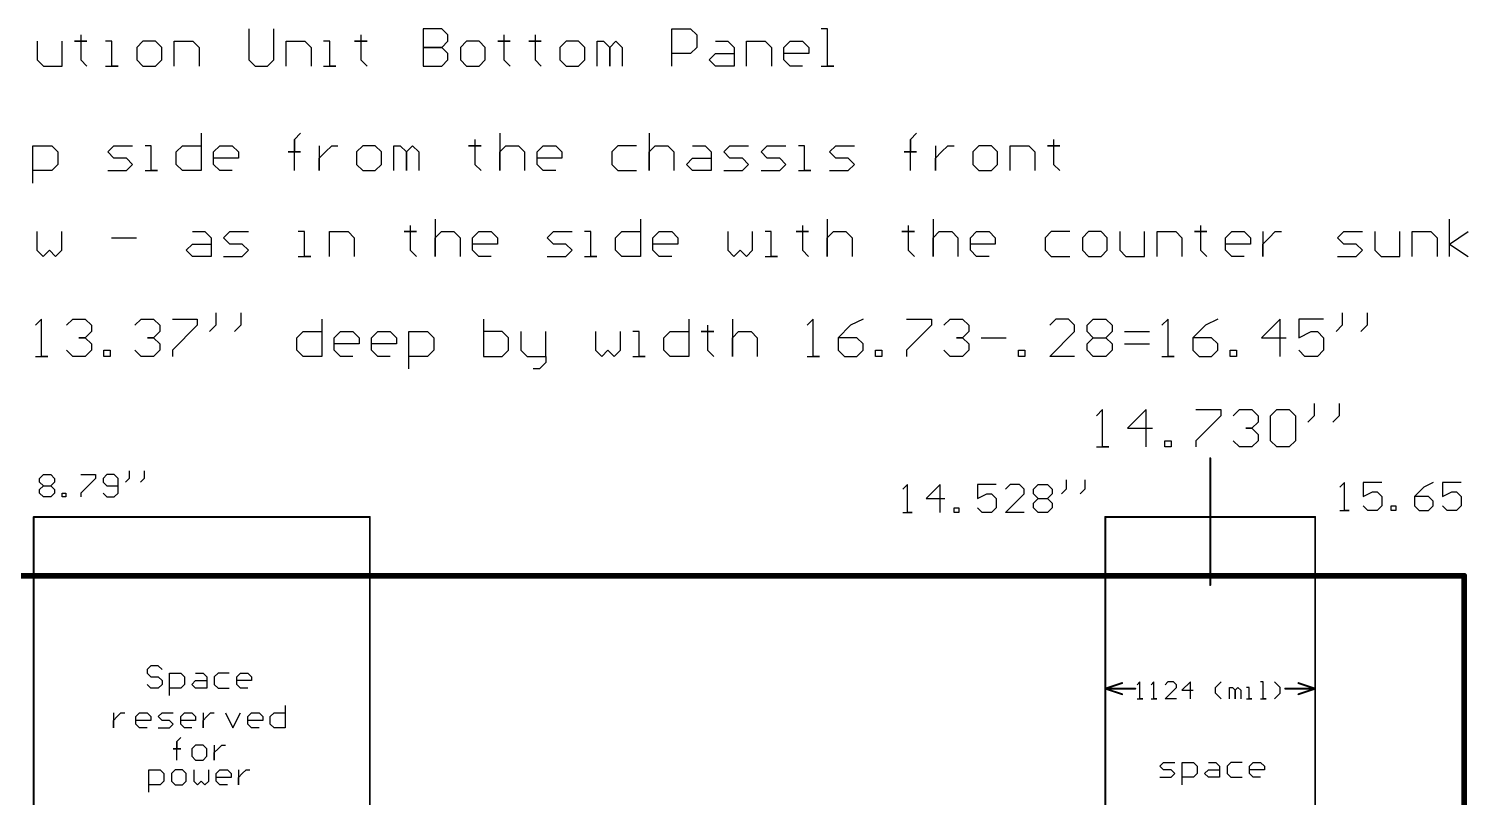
# Model space of a CAD drawing. Extents: x 0.1 to 22.4, y 0.2 to 24.3.
# Drawn here: x 10.76 to 18.47, y 20.18 to 24.3 of the extents above; entities that cross this region are included whole.
import ezdxf

# ---------------------------------------------------------------- set-up
doc = ezdxf.new("R2010")
doc.units = 0
doc.header["$MEASUREMENT"] = 0
doc.layers.add('MECHANICAL1', color=6, linetype='CONTINUOUS')
doc.layers.add('TOPOVERLAY', color=2, linetype='CONTINUOUS')

msp = doc.modelspace()

# ---------------------------------------------------------------- linework, layer by layer
at = {"layer": 'MECHANICAL1'}
for p, q in [((11.9415, 24.2999), (11.9415, 24.1333)), ((12.0748, 24.1333), (12.0748, 24.2999)), ((12.8745, 24.2999), (12.8745, 24.1)), ((12.9745, 24.2999), (12.8745, 24.2999)), ((13.0078, 24.2666), (12.9745, 24.2999)), ((14.2074, 24.1), (14.2074, 24.2999)), ((14.2074, 24.2999), (14.3074, 24.2999)), ((14.3074, 24.2999), (14.3407, 24.2666)), ((15.0405, 24.2999), (15.0072, 24.2999)), ((15.0405, 24.1), (15.0405, 24.2999)), ((10.8085, 24.2333), (10.8085, 24.1333)), ((10.9418, 24.1), (10.9418, 24.2333)), ((11.0418, 24.2333), (11.0085, 24.2333)), ((11.0085, 24.2333), (11.0751, 24.2333)), ((11.0418, 24.2666), (11.0418, 24.2333)), ((11.0751, 24.2333), (11.0418, 24.2333)), ((11.0418, 24.2333), (11.0418, 24.1333)), ((11.2084, 24.2333), (11.1751, 24.2333)), ((11.2084, 24.1), (11.2084, 24.2333)), ((11.375, 24.2333), (11.3417, 24.2)), ((11.4417, 24.2333), (11.375, 24.2333)), ((11.475, 24.2), (11.4417, 24.2333)), ((11.5416, 24.1), (11.5416, 24.2333)), ((11.5416, 24.2333), (11.6416, 24.2333)), ((11.6416, 24.2333), (11.6749, 24.2)), ((12.1414, 24.1), (12.1414, 24.2333)), ((12.1414, 24.2333), (12.2414, 24.2333)), ((12.2414, 24.2333), (12.2747, 24.2)), ((12.3747, 24.2333), (12.3414, 24.2333)), ((12.3747, 24.1), (12.3747, 24.2333)), ((12.5413, 24.2333), (12.508, 24.2333)), ((12.508, 24.2333), (12.5746, 24.2333)), ((12.5413, 24.2666), (12.5413, 24.2333)), ((12.5746, 24.2333), (12.5413, 24.2333)), ((12.5413, 24.2333), (12.5413, 24.1333)), ((12.9745, 24.2), (13.0078, 24.2333)), ((13.0078, 24.2333), (13.0078, 24.2666)), ((13.1078, 24.2333), (13.0745, 24.2)), ((13.1744, 24.2333), (13.1078, 24.2333)), ((13.2078, 24.2), (13.1744, 24.2333)), ((13.3077, 24.2333), (13.2744, 24.2333)), ((13.2744, 24.2333), (13.3411, 24.2333)), ((13.3077, 24.2666), (13.3077, 24.2333)), ((13.3411, 24.2333), (13.3077, 24.2333)), ((13.3077, 24.2333), (13.3077, 24.1333)), ((13.4744, 24.2333), (13.441, 24.2333)), ((13.441, 24.2333), (13.5077, 24.2333)), ((13.4744, 24.2666), (13.4744, 24.2333)), ((13.5077, 24.2333), (13.4744, 24.2333)), ((13.4744, 24.2333), (13.4744, 24.1333)), ((13.641, 24.2333), (13.6076, 24.2)), ((13.7076, 24.2333), (13.641, 24.2333)), ((13.7409, 24.2), (13.7076, 24.2333)), ((13.8076, 24.1), (13.8076, 24.2333)), ((13.8076, 24.2333), (13.8409, 24.2333)), ((13.8409, 24.2333), (13.8742, 24.2)), ((13.8742, 24.2), (13.9075, 24.2333)), ((13.9075, 24.2333), (13.9409, 24.2)), ((14.3407, 24.2666), (14.3407, 24.2)), ((14.4407, 24.2333), (14.5074, 24.2333)), ((14.5074, 24.2333), (14.5407, 24.2)), ((14.6073, 24.1), (14.6073, 24.2333)), ((14.6073, 24.2333), (14.7073, 24.2333)), ((14.7073, 24.2333), (14.7406, 24.2)), ((14.8073, 24.2), (14.8406, 24.2333)), ((14.8406, 24.2333), (14.9072, 24.2333)), ((14.9072, 24.2333), (14.9405, 24.2)), ((10.8085, 24.1333), (10.8419, 24.1)), ((11.0418, 24.1333), (11.0751, 24.1)), ((11.3417, 24.2), (11.3417, 24.1333)), ((11.3417, 24.1333), (11.375, 24.1)), ((11.4417, 24.1), (11.475, 24.1333)), ((11.475, 24.1333), (11.475, 24.2)), ((11.6749, 24.2), (11.6749, 24.1)), ((11.9415, 24.1333), (11.9748, 24.1)), ((12.0415, 24.1), (12.0748, 24.1333)), ((12.2747, 24.2), (12.2747, 24.1)), ((12.5413, 24.1333), (12.5746, 24.1)), ((12.9745, 24.2), (12.8745, 24.2)), ((12.8745, 24.2), (12.9745, 24.2)), ((13.0078, 24.1666), (12.9745, 24.2)), ((12.9745, 24.1), (13.0078, 24.1333)), ((13.0078, 24.1333), (13.0078, 24.1666)), ((13.0745, 24.2), (13.0745, 24.1333)), ((13.0745, 24.1333), (13.1078, 24.1)), ((13.1744, 24.1), (13.2078, 24.1333)), ((13.2078, 24.1333), (13.2078, 24.2)), ((13.3077, 24.1333), (13.3411, 24.1)), ((13.4744, 24.1333), (13.5077, 24.1)), ((13.6076, 24.2), (13.6076, 24.1333)), ((13.6076, 24.1333), (13.641, 24.1)), ((13.7076, 24.1), (13.7409, 24.1333)), ((13.7409, 24.1333), (13.7409, 24.2)), ((13.8742, 24.2), (13.8742, 24.1)), ((13.8742, 24.1), (13.8742, 24.2)), ((13.9409, 24.2), (13.9409, 24.1)), ((14.3074, 24.1666), (14.2074, 24.1666)), ((14.3407, 24.2), (14.3074, 24.1666)), ((14.4074, 24.1333), (14.4407, 24.1666)), ((14.4407, 24.1), (14.4074, 24.1333)), ((14.4407, 24.1666), (14.5407, 24.1666)), ((14.5407, 24.2), (14.5407, 24.1)), ((14.7406, 24.2), (14.7406, 24.1)), ((14.8073, 24.1333), (14.8073, 24.2)), ((14.9405, 24.1666), (14.8073, 24.1666)), ((14.8406, 24.1), (14.8073, 24.1333)), ((14.9405, 24.2), (14.9405, 24.1666)), ((10.8419, 24.1), (10.9418, 24.1)), ((11.1751, 24.1), (11.2417, 24.1)), ((11.2417, 24.1), (11.2084, 24.1)), ((11.375, 24.1), (11.4417, 24.1)), ((11.9748, 24.1), (12.0415, 24.1)), ((12.3414, 24.1), (12.408, 24.1)), ((12.408, 24.1), (12.3747, 24.1)), ((12.8745, 24.1), (12.9745, 24.1)), ((13.1078, 24.1), (13.1744, 24.1)), ((13.641, 24.1), (13.7076, 24.1)), ((14.5407, 24.1), (14.4407, 24.1)), ((14.9072, 24.1), (14.8406, 24.1)), ((15.0072, 24.1), (15.0738, 24.1)), ((15.0738, 24.1), (15.0405, 24.1)), ((11.6857, 23.7399), (11.6857, 23.54)), ((12.1856, 23.7066), (12.2189, 23.7399)), ((13.2852, 23.7399), (13.2852, 23.54)), ((14.085, 23.7399), (14.085, 23.54)), ((15.4845, 23.7066), (15.5178, 23.7399)), ((10.786, 23.4734), (10.786, 23.6733)), ((10.786, 23.6733), (10.886, 23.6733)), ((10.886, 23.6733), (10.9193, 23.64)), ((11.1859, 23.64), (11.2192, 23.6733)), ((11.2192, 23.6733), (11.3192, 23.6733)), ((11.4192, 23.6733), (11.3858, 23.6733)), ((11.4192, 23.54), (11.4192, 23.6733)), ((11.5524, 23.64), (11.5858, 23.6733)), ((11.5858, 23.6733), (11.6857, 23.6733)), ((11.7524, 23.64), (11.7857, 23.6733)), ((11.7857, 23.6733), (11.8524, 23.6733)), ((11.8524, 23.6733), (11.8857, 23.64)), ((12.1856, 23.54), (12.1856, 23.7066)), ((12.1856, 23.7066), (12.1856, 23.64)), ((12.1856, 23.64), (12.1856, 23.7066)), ((12.3189, 23.6733), (12.3189, 23.54)), ((12.3522, 23.64), (12.3855, 23.6733)), ((12.3855, 23.6733), (12.4188, 23.6733)), ((12.5521, 23.6733), (12.5188, 23.64)), ((12.6188, 23.6733), (12.5521, 23.6733)), ((12.6521, 23.64), (12.6188, 23.6733)), ((12.7187, 23.54), (12.7187, 23.6733)), ((12.7187, 23.6733), (12.7521, 23.6733)), ((12.7521, 23.6733), (12.7854, 23.64)), ((12.7854, 23.64), (12.8187, 23.6733)), ((12.8187, 23.6733), (12.852, 23.64)), ((13.1519, 23.6733), (13.1186, 23.6733)), ((13.1186, 23.6733), (13.1853, 23.6733)), ((13.1519, 23.7066), (13.1519, 23.6733)), ((13.1853, 23.6733), (13.1519, 23.6733)), ((13.1519, 23.6733), (13.1519, 23.5733)), ((13.2852, 23.64), (13.3185, 23.6733)), ((13.3185, 23.6733), (13.3852, 23.6733)), ((13.3852, 23.6733), (13.4185, 23.64)), ((13.4852, 23.64), (13.5185, 23.6733)), ((13.5185, 23.6733), (13.5851, 23.6733)), ((13.5851, 23.6733), (13.6184, 23.64)), ((13.9184, 23.6733), (13.885, 23.64)), ((14.0183, 23.6733), (13.9184, 23.6733)), ((14.085, 23.64), (14.1183, 23.6733)), ((14.1183, 23.6733), (14.1849, 23.6733)), ((14.1849, 23.6733), (14.2183, 23.64)), ((14.3182, 23.6733), (14.3849, 23.6733)), ((14.3849, 23.6733), (14.4182, 23.64)), ((14.4848, 23.64), (14.5182, 23.6733)), ((14.5182, 23.6733), (14.6181, 23.6733)), ((14.6848, 23.64), (14.7181, 23.6733)), ((14.7181, 23.6733), (14.8181, 23.6733)), ((14.918, 23.6733), (14.8847, 23.6733)), ((14.918, 23.54), (14.918, 23.6733)), ((15.0513, 23.64), (15.0846, 23.6733)), ((15.0846, 23.6733), (15.1846, 23.6733)), ((15.4845, 23.54), (15.4845, 23.7066)), ((15.4845, 23.7066), (15.4845, 23.64)), ((15.4845, 23.64), (15.4845, 23.7066)), ((15.6178, 23.6733), (15.6178, 23.54)), ((15.6511, 23.64), (15.6844, 23.6733)), ((15.6844, 23.6733), (15.7178, 23.6733)), ((15.8511, 23.6733), (15.8177, 23.64)), ((15.9177, 23.6733), (15.8511, 23.6733)), ((15.951, 23.64), (15.9177, 23.6733)), ((16.0177, 23.54), (16.0177, 23.6733)), ((16.0177, 23.6733), (16.1176, 23.6733)), ((16.1176, 23.6733), (16.151, 23.64)), ((16.2509, 23.6733), (16.2176, 23.6733)), ((16.2176, 23.6733), (16.2843, 23.6733)), ((16.2509, 23.7066), (16.2509, 23.6733)), ((16.2843, 23.6733), (16.2509, 23.6733)), ((16.2509, 23.6733), (16.2509, 23.5733)), ((10.9193, 23.64), (10.9193, 23.5733)), ((11.2192, 23.6066), (11.1859, 23.64)), ((11.2859, 23.6066), (11.2192, 23.6066)), ((11.3192, 23.5733), (11.2859, 23.6066)), ((11.5524, 23.5733), (11.5524, 23.64)), ((11.7524, 23.5733), (11.7524, 23.64)), ((11.8857, 23.6066), (11.7524, 23.6066)), ((11.8857, 23.64), (11.8857, 23.6066)), ((12.1856, 23.64), (12.1523, 23.64)), ((12.1523, 23.64), (12.2189, 23.64)), ((12.2189, 23.64), (12.1856, 23.64)), ((12.3189, 23.6066), (12.3522, 23.64)), ((12.3189, 23.54), (12.3189, 23.6066)), ((12.5188, 23.64), (12.5188, 23.5733)), ((12.6521, 23.5733), (12.6521, 23.64)), ((12.7854, 23.64), (12.7854, 23.54)), ((12.7854, 23.54), (12.7854, 23.64)), ((12.852, 23.64), (12.852, 23.54)), ((13.2852, 23.54), (13.2852, 23.64)), ((13.4185, 23.64), (13.4185, 23.54)), ((13.4852, 23.5733), (13.4852, 23.64)), ((13.6184, 23.6066), (13.4852, 23.6066)), ((13.6184, 23.64), (13.6184, 23.6066)), ((13.885, 23.64), (13.885, 23.5733)), ((14.085, 23.54), (14.085, 23.64)), ((14.2183, 23.64), (14.2183, 23.54)), ((14.2849, 23.5733), (14.3182, 23.6066)), ((14.3182, 23.6066), (14.4182, 23.6066)), ((14.4182, 23.64), (14.4182, 23.54)), ((14.5182, 23.6066), (14.4848, 23.64)), ((14.5848, 23.6066), (14.5182, 23.6066)), ((14.6181, 23.5733), (14.5848, 23.6066)), ((14.7181, 23.6066), (14.6848, 23.64)), ((14.7847, 23.6066), (14.7181, 23.6066)), ((14.8181, 23.5733), (14.7847, 23.6066)), ((15.0846, 23.6066), (15.0513, 23.64)), ((15.1513, 23.6066), (15.0846, 23.6066)), ((15.1846, 23.5733), (15.1513, 23.6066)), ((15.4845, 23.64), (15.4512, 23.64)), ((15.4512, 23.64), (15.5178, 23.64)), ((15.5178, 23.64), (15.4845, 23.64)), ((15.6178, 23.6066), (15.6511, 23.64)), ((15.6178, 23.54), (15.6178, 23.6066)), ((15.8177, 23.64), (15.8177, 23.5733)), ((15.951, 23.5733), (15.951, 23.64)), ((16.151, 23.64), (16.151, 23.54)), ((10.886, 23.54), (10.786, 23.54)), ((10.9193, 23.5733), (10.886, 23.54)), ((11.1859, 23.54), (11.2859, 23.54)), ((11.2859, 23.54), (11.3192, 23.5733)), ((11.3858, 23.54), (11.4525, 23.54)), ((11.4525, 23.54), (11.4192, 23.54)), ((11.5858, 23.54), (11.5524, 23.5733)), ((11.6857, 23.54), (11.5858, 23.54)), ((11.7857, 23.54), (11.7524, 23.5733)), ((11.8524, 23.54), (11.7857, 23.54)), ((12.5188, 23.5733), (12.5521, 23.54)), ((12.5521, 23.54), (12.6188, 23.54)), ((12.6188, 23.54), (12.6521, 23.5733)), ((13.1519, 23.5733), (13.1853, 23.54)), ((13.5185, 23.54), (13.4852, 23.5733)), ((13.5851, 23.54), (13.5185, 23.54)), ((13.885, 23.5733), (13.9184, 23.54)), ((13.9184, 23.54), (14.0183, 23.54)), ((14.3182, 23.54), (14.2849, 23.5733)), ((14.4182, 23.54), (14.3182, 23.54)), ((14.4848, 23.54), (14.5848, 23.54)), ((14.5848, 23.54), (14.6181, 23.5733)), ((14.6848, 23.54), (14.7847, 23.54)), ((14.7847, 23.54), (14.8181, 23.5733)), ((14.8847, 23.54), (14.9513, 23.54)), ((14.9513, 23.54), (14.918, 23.54)), ((15.0513, 23.54), (15.1513, 23.54)), ((15.1513, 23.54), (15.1846, 23.5733)), ((15.8177, 23.5733), (15.8511, 23.54)), ((15.8511, 23.54), (15.9177, 23.54)), ((15.9177, 23.54), (15.951, 23.5733)), ((16.2509, 23.5733), (16.2843, 23.54)), ((12.9396, 23.2799), (12.9396, 23.08)), ((14.0393, 23.2799), (14.0393, 23.08)), ((15.039, 23.2799), (15.039, 23.08)), ((15.6054, 23.2799), (15.6054, 23.08)), ((18.3712, 23.08), (18.3712, 23.2799)), ((10.807, 23.2133), (10.807, 23.1133)), ((10.9403, 23.1133), (10.9403, 23.2133)), ((11.6401, 23.2133), (11.7067, 23.2133)), ((11.7067, 23.2133), (11.74, 23.18)), ((11.8067, 23.18), (11.84, 23.2133)), ((11.84, 23.2133), (11.94, 23.2133)), ((12.2399, 23.2133), (12.2065, 23.2133)), ((12.2399, 23.08), (12.2399, 23.2133)), ((12.3732, 23.08), (12.3732, 23.2133)), ((12.3732, 23.2133), (12.4731, 23.2133)), ((12.4731, 23.2133), (12.5064, 23.18)), ((12.8063, 23.2133), (12.773, 23.2133)), ((12.773, 23.2133), (12.8397, 23.2133)), ((12.8063, 23.2466), (12.8063, 23.2133)), ((12.8397, 23.2133), (12.8063, 23.2133)), ((12.8063, 23.2133), (12.8063, 23.1133)), ((12.9396, 23.18), (12.973, 23.2133)), ((12.973, 23.2133), (13.0396, 23.2133)), ((13.0396, 23.2133), (13.0729, 23.18)), ((13.1396, 23.18), (13.1729, 23.2133)), ((13.1729, 23.2133), (13.2395, 23.2133)), ((13.2395, 23.2133), (13.2729, 23.18)), ((13.5394, 23.18), (13.5728, 23.2133)), ((13.5728, 23.2133), (13.6727, 23.2133)), ((13.7727, 23.2133), (13.7394, 23.2133)), ((13.7727, 23.08), (13.7727, 23.2133)), ((13.906, 23.18), (13.9393, 23.2133)), ((13.9393, 23.2133), (14.0393, 23.2133)), ((14.1059, 23.18), (14.1393, 23.2133)), ((14.1393, 23.2133), (14.2059, 23.2133)), ((14.2059, 23.2133), (14.2392, 23.18)), ((14.5058, 23.2133), (14.5058, 23.1133)), ((14.6391, 23.1133), (14.6391, 23.2133)), ((14.7391, 23.2133), (14.7057, 23.2133)), ((14.7391, 23.08), (14.7391, 23.2133)), ((14.9057, 23.2133), (14.8723, 23.2133)), ((14.8723, 23.2133), (14.939, 23.2133)), ((14.9057, 23.2466), (14.9057, 23.2133)), ((14.939, 23.2133), (14.9057, 23.2133)), ((14.9057, 23.2133), (14.9057, 23.1133)), ((15.039, 23.18), (15.0723, 23.2133)), ((15.0723, 23.2133), (15.1389, 23.2133)), ((15.1389, 23.2133), (15.1723, 23.18)), ((15.4722, 23.2133), (15.4388, 23.2133)), ((15.4388, 23.2133), (15.5055, 23.2133)), ((15.4722, 23.2466), (15.4722, 23.2133)), ((15.5055, 23.2133), (15.4722, 23.2133)), ((15.4722, 23.2133), (15.4722, 23.1133)), ((15.6054, 23.18), (15.6388, 23.2133)), ((15.6388, 23.2133), (15.7054, 23.2133)), ((15.7054, 23.2133), (15.7387, 23.18)), ((15.8054, 23.18), (15.8387, 23.2133)), ((15.8387, 23.2133), (15.9053, 23.2133)), ((15.9053, 23.2133), (15.9387, 23.18)), ((16.2386, 23.2133), (16.2053, 23.18)), ((16.3385, 23.2133), (16.2386, 23.2133)), ((16.4385, 23.2133), (16.4052, 23.18)), ((16.5052, 23.2133), (16.4385, 23.2133)), ((16.5385, 23.18), (16.5052, 23.2133)), ((16.6051, 23.2133), (16.6051, 23.1133)), ((16.7384, 23.08), (16.7384, 23.2133)), ((16.8051, 23.08), (16.8051, 23.2133)), ((16.8051, 23.2133), (16.905, 23.2133)), ((16.905, 23.2133), (16.9383, 23.18)), ((17.0383, 23.2133), (17.005, 23.2133)), ((17.005, 23.2133), (17.0716, 23.2133)), ((17.0383, 23.2466), (17.0383, 23.2133)), ((17.0716, 23.2133), (17.0383, 23.2133)), ((17.0383, 23.2133), (17.0383, 23.1133)), ((17.1716, 23.18), (17.2049, 23.2133)), ((17.2049, 23.2133), (17.2716, 23.2133)), ((17.2716, 23.2133), (17.3049, 23.18)), ((17.3715, 23.2133), (17.3715, 23.08)), ((17.4049, 23.18), (17.4382, 23.2133)), ((17.4382, 23.2133), (17.4715, 23.2133)), ((17.7714, 23.18), (17.8047, 23.2133)), ((17.8047, 23.2133), (17.9047, 23.2133)), ((17.9713, 23.2133), (17.9713, 23.1133)), ((18.1046, 23.08), (18.1046, 23.2133)), ((18.1713, 23.08), (18.1713, 23.2133)), ((18.1713, 23.2133), (18.2713, 23.2133)), ((18.2713, 23.2133), (18.3046, 23.18)), ((18.3712, 23.1466), (18.4712, 23.2133)), ((11.2069, 23.18), (11.3402, 23.18)), ((11.6067, 23.1133), (11.6401, 23.1466)), ((11.6401, 23.1466), (11.74, 23.1466)), ((11.74, 23.18), (11.74, 23.08)), ((11.84, 23.1466), (11.8067, 23.18)), ((11.9066, 23.1466), (11.84, 23.1466)), ((11.94, 23.1133), (11.9066, 23.1466)), ((12.5064, 23.18), (12.5064, 23.08)), ((12.9396, 23.08), (12.9396, 23.18)), ((13.0729, 23.18), (13.0729, 23.08)), ((13.1396, 23.1133), (13.1396, 23.18)), ((13.2729, 23.1466), (13.1396, 23.1466)), ((13.2729, 23.18), (13.2729, 23.1466)), ((13.5728, 23.1466), (13.5394, 23.18)), ((13.6394, 23.1466), (13.5728, 23.1466)), ((13.6727, 23.1133), (13.6394, 23.1466)), ((13.906, 23.1133), (13.906, 23.18)), ((14.1059, 23.1133), (14.1059, 23.18)), ((14.2392, 23.1466), (14.1059, 23.1466)), ((14.2392, 23.18), (14.2392, 23.1466)), ((15.039, 23.08), (15.039, 23.18)), ((15.1723, 23.18), (15.1723, 23.08)), ((15.6054, 23.08), (15.6054, 23.18)), ((15.7387, 23.18), (15.7387, 23.08)), ((15.8054, 23.1133), (15.8054, 23.18)), ((15.9387, 23.1466), (15.8054, 23.1466)), ((15.9387, 23.18), (15.9387, 23.1466)), ((16.2053, 23.18), (16.2053, 23.1133)), ((16.4052, 23.18), (16.4052, 23.1133)), ((16.5385, 23.1133), (16.5385, 23.18)), ((16.9383, 23.18), (16.9383, 23.08)), ((17.1716, 23.1133), (17.1716, 23.18)), ((17.3049, 23.1466), (17.1716, 23.1466)), ((17.3049, 23.18), (17.3049, 23.1466)), ((17.3715, 23.1466), (17.4049, 23.18)), ((17.3715, 23.08), (17.3715, 23.1466)), ((17.8047, 23.1466), (17.7714, 23.18)), ((17.8714, 23.1466), (17.8047, 23.1466)), ((17.9047, 23.1133), (17.8714, 23.1466)), ((18.3046, 23.18), (18.3046, 23.08)), ((18.3712, 23.1466), (18.4712, 23.08)), ((10.807, 23.1133), (10.8403, 23.08)), ((10.8403, 23.08), (10.8736, 23.1133)), ((10.8736, 23.1133), (10.907, 23.08)), ((10.907, 23.08), (10.9403, 23.1133)), ((11.6401, 23.08), (11.6067, 23.1133)), ((11.74, 23.08), (11.6401, 23.08)), ((11.8067, 23.08), (11.9066, 23.08)), ((11.9066, 23.08), (11.94, 23.1133)), ((12.2065, 23.08), (12.2732, 23.08)), ((12.2732, 23.08), (12.2399, 23.08)), ((12.8063, 23.1133), (12.8397, 23.08)), ((13.1729, 23.08), (13.1396, 23.1133)), ((13.2395, 23.08), (13.1729, 23.08)), ((13.5394, 23.08), (13.6394, 23.08)), ((13.6394, 23.08), (13.6727, 23.1133)), ((13.7394, 23.08), (13.806, 23.08)), ((13.806, 23.08), (13.7727, 23.08)), ((13.9393, 23.08), (13.906, 23.1133)), ((14.0393, 23.08), (13.9393, 23.08)), ((14.1393, 23.08), (14.1059, 23.1133)), ((14.2059, 23.08), (14.1393, 23.08)), ((14.5058, 23.1133), (14.5391, 23.08)), ((14.5391, 23.08), (14.5724, 23.1133)), ((14.5724, 23.1133), (14.6058, 23.08)), ((14.6058, 23.08), (14.6391, 23.1133)), ((14.7057, 23.08), (14.7724, 23.08)), ((14.7724, 23.08), (14.7391, 23.08)), ((14.9057, 23.1133), (14.939, 23.08)), ((15.4722, 23.1133), (15.5055, 23.08)), ((15.8387, 23.08), (15.8054, 23.1133)), ((15.9053, 23.08), (15.8387, 23.08)), ((16.2053, 23.1133), (16.2386, 23.08)), ((16.2386, 23.08), (16.3385, 23.08)), ((16.4052, 23.1133), (16.4385, 23.08)), ((16.4385, 23.08), (16.5052, 23.08)), ((16.5052, 23.08), (16.5385, 23.1133)), ((16.6051, 23.1133), (16.6384, 23.08)), ((16.6384, 23.08), (16.7384, 23.08)), ((17.0383, 23.1133), (17.0716, 23.08)), ((17.2049, 23.08), (17.1716, 23.1133)), ((17.2716, 23.08), (17.2049, 23.08)), ((17.7714, 23.08), (17.8714, 23.08)), ((17.8714, 23.08), (17.9047, 23.1133)), ((17.9713, 23.1133), (18.0047, 23.08)), ((18.0047, 23.08), (18.1046, 23.08)), ((10.8323, 22.7449), (10.799, 22.7116)), ((10.8323, 22.545), (10.8323, 22.7449)), ((10.9656, 22.7116), (10.9989, 22.7449)), ((10.9989, 22.7449), (11.0655, 22.7449)), ((11.0655, 22.7449), (11.0989, 22.7116)), ((11.3321, 22.7116), (11.3654, 22.7449)), ((11.3654, 22.7449), (11.4321, 22.7449)), ((11.4321, 22.7449), (11.4654, 22.7116)), ((11.5321, 22.7449), (11.6654, 22.7449)), ((11.6654, 22.7449), (11.6654, 22.7116)), ((11.7653, 22.7783), (11.7653, 22.7116)), ((11.8986, 22.7783), (11.8986, 22.7116)), ((12.3318, 22.7449), (12.3318, 22.545)), ((13.1982, 22.7449), (13.1982, 22.545)), ((14.2978, 22.7449), (14.2978, 22.545)), ((14.5311, 22.7449), (14.5311, 22.545)), ((14.9643, 22.7449), (14.931, 22.7116)), ((14.9643, 22.545), (14.9643, 22.7449)), ((15.2309, 22.7449), (15.1642, 22.7116)), ((15.4641, 22.7449), (15.5974, 22.7449)), ((15.5974, 22.7449), (15.5974, 22.7116)), ((15.6641, 22.7116), (15.6974, 22.7449)), ((15.6974, 22.7449), (15.764, 22.7449)), ((15.764, 22.7449), (15.7973, 22.7116)), ((16.2639, 22.7449), (16.2305, 22.7116)), ((16.3305, 22.7449), (16.2639, 22.7449)), ((16.3638, 22.7116), (16.3305, 22.7449)), ((16.4305, 22.7116), (16.4638, 22.7449)), ((16.4638, 22.7449), (16.5304, 22.7449)), ((16.5304, 22.7449), (16.5638, 22.7116)), ((16.8637, 22.7449), (16.8303, 22.7116)), ((16.8637, 22.545), (16.8637, 22.7449)), ((17.1303, 22.7449), (17.0636, 22.7116)), ((17.4635, 22.7449), (17.3635, 22.645)), ((17.4635, 22.545), (17.4635, 22.7449)), ((17.6967, 22.7449), (17.5634, 22.7449)), ((17.5634, 22.7449), (17.5634, 22.645)), ((17.7967, 22.7783), (17.7967, 22.7116)), ((17.93, 22.7783), (17.93, 22.7116)), ((11.0989, 22.6783), (11.0655, 22.645)), ((11.0989, 22.7116), (11.0989, 22.6783)), ((11.4654, 22.6783), (11.4321, 22.645)), ((11.4654, 22.7116), (11.4654, 22.6783)), ((11.6654, 22.7116), (11.5321, 22.5783)), ((11.7653, 22.7116), (11.732, 22.6783)), ((11.8986, 22.7116), (11.8653, 22.6783)), ((12.1985, 22.645), (12.2318, 22.6783)), ((12.2318, 22.6783), (12.3318, 22.6783)), ((12.3984, 22.645), (12.4318, 22.6783)), ((12.4318, 22.6783), (12.4984, 22.6783)), ((12.4984, 22.6783), (12.5317, 22.645)), ((12.5984, 22.645), (12.6317, 22.6783)), ((12.6317, 22.6783), (12.6983, 22.6783)), ((12.6983, 22.6783), (12.7317, 22.645)), ((12.7983, 22.4784), (12.7983, 22.6783)), ((12.7983, 22.6783), (12.8983, 22.6783)), ((12.8983, 22.6783), (12.9316, 22.645)), ((13.2982, 22.6783), (13.1982, 22.6783)), ((13.3315, 22.645), (13.2982, 22.6783)), ((13.3981, 22.6783), (13.3981, 22.5783)), ((13.5314, 22.545), (13.5314, 22.6783)), ((13.798, 22.6783), (13.798, 22.5783)), ((13.9313, 22.5783), (13.9313, 22.6783)), ((14.0313, 22.6783), (13.9979, 22.6783)), ((14.0313, 22.545), (14.0313, 22.6783)), ((14.1645, 22.645), (14.1979, 22.6783)), ((14.1979, 22.6783), (14.2978, 22.6783)), ((14.3978, 22.6783), (14.3645, 22.6783)), ((14.3645, 22.6783), (14.4311, 22.6783)), ((14.3978, 22.7116), (14.3978, 22.6783)), ((14.4311, 22.6783), (14.3978, 22.6783)), ((14.3978, 22.6783), (14.3978, 22.5783)), ((14.5311, 22.645), (14.5644, 22.6783)), ((14.5644, 22.6783), (14.6311, 22.6783)), ((14.6311, 22.6783), (14.6644, 22.645)), ((15.1642, 22.7116), (15.0976, 22.645)), ((15.5974, 22.7116), (15.4641, 22.5783)), ((15.7973, 22.6783), (15.764, 22.645)), ((15.7973, 22.7116), (15.7973, 22.6783)), ((16.2305, 22.545), (16.3638, 22.6783)), ((16.3638, 22.6783), (16.3638, 22.7116)), ((16.4305, 22.6783), (16.4305, 22.7116)), ((16.4638, 22.645), (16.4305, 22.6783)), ((16.5638, 22.6783), (16.5304, 22.645)), ((16.5638, 22.7116), (16.5638, 22.6783)), ((16.6304, 22.6783), (16.7637, 22.6783)), ((17.0636, 22.7116), (16.997, 22.645)), ((17.5634, 22.645), (17.6301, 22.6783)), ((17.6301, 22.6783), (17.6634, 22.6783)), ((17.6634, 22.6783), (17.6967, 22.645)), ((17.7967, 22.7116), (17.7634, 22.6783)), ((17.93, 22.7116), (17.8967, 22.6783)), ((11.0655, 22.645), (11.0322, 22.645)), ((11.0322, 22.645), (11.0655, 22.645)), ((11.0655, 22.645), (11.0989, 22.6116)), ((11.0989, 22.6116), (11.0989, 22.5783)), ((11.4321, 22.645), (11.3988, 22.645)), ((11.3988, 22.645), (11.4321, 22.645)), ((11.4321, 22.645), (11.4654, 22.6116)), ((11.4654, 22.6116), (11.4654, 22.5783)), ((12.1985, 22.5783), (12.1985, 22.645)), ((12.3984, 22.5783), (12.3984, 22.645)), ((12.5317, 22.6116), (12.3984, 22.6116)), ((12.5317, 22.645), (12.5317, 22.6116)), ((12.5984, 22.5783), (12.5984, 22.645)), ((12.7317, 22.6116), (12.5984, 22.6116)), ((12.7317, 22.645), (12.7317, 22.6116)), ((12.9316, 22.645), (12.9316, 22.5783)), ((13.3315, 22.6116), (13.3315, 22.645)), ((13.3315, 22.5783), (13.3315, 22.6116)), ((14.1645, 22.5783), (14.1645, 22.645)), ((14.5311, 22.545), (14.5311, 22.645)), ((14.6644, 22.645), (14.6644, 22.545)), ((15.0976, 22.645), (15.0976, 22.5783)), ((15.1975, 22.645), (15.0976, 22.645)), ((15.2309, 22.6116), (15.1975, 22.645)), ((15.2309, 22.5783), (15.2309, 22.6116)), ((15.764, 22.645), (15.7307, 22.645)), ((15.7307, 22.645), (15.764, 22.645)), ((15.764, 22.645), (15.7973, 22.6116)), ((15.7973, 22.6116), (15.7973, 22.5783)), ((15.864, 22.645), (15.9973, 22.645)), ((16.4305, 22.6116), (16.4638, 22.645)), ((16.4305, 22.5783), (16.4305, 22.6116)), ((16.4638, 22.645), (16.5304, 22.645)), ((16.5304, 22.645), (16.5638, 22.6116)), ((16.5638, 22.6116), (16.5638, 22.5783)), ((16.6304, 22.6116), (16.7637, 22.6116)), ((16.997, 22.645), (16.997, 22.5783)), ((17.0969, 22.645), (16.997, 22.645)), ((17.1303, 22.6116), (17.0969, 22.645)), ((17.1303, 22.5783), (17.1303, 22.6116)), ((17.3635, 22.645), (17.4968, 22.645)), ((17.6967, 22.645), (17.6967, 22.5783)), ((10.799, 22.545), (10.8656, 22.545)), ((10.8656, 22.545), (10.8323, 22.545)), ((10.9989, 22.545), (10.9656, 22.5783)), ((11.0655, 22.545), (10.9989, 22.545)), ((11.0989, 22.5783), (11.0655, 22.545)), ((11.1655, 22.545), (11.1655, 22.5783)), ((11.1655, 22.5783), (11.1988, 22.5783)), ((11.1988, 22.545), (11.1655, 22.545)), ((11.1988, 22.5783), (11.1988, 22.545)), ((11.3654, 22.545), (11.3321, 22.5783)), ((11.4321, 22.545), (11.3654, 22.545)), ((11.4654, 22.5783), (11.4321, 22.545)), ((11.5321, 22.5783), (11.5321, 22.545)), ((12.2318, 22.545), (12.1985, 22.5783)), ((12.3318, 22.545), (12.2318, 22.545)), ((12.4318, 22.545), (12.3984, 22.5783)), ((12.4984, 22.545), (12.4318, 22.545)), ((12.6317, 22.545), (12.5984, 22.5783)), ((12.6983, 22.545), (12.6317, 22.545)), ((12.8983, 22.545), (12.7983, 22.545)), ((12.9316, 22.5783), (12.8983, 22.545)), ((13.1982, 22.545), (13.2982, 22.545)), ((13.2982, 22.545), (13.3315, 22.5783)), ((13.3981, 22.5783), (13.4314, 22.545)), ((13.4314, 22.545), (13.5314, 22.545)), ((13.5314, 22.5117), (13.4981, 22.4784)), ((13.5314, 22.545), (13.5314, 22.5117)), ((13.798, 22.5783), (13.8313, 22.545)), ((13.8313, 22.545), (13.8646, 22.5783)), ((13.8646, 22.5783), (13.898, 22.545)), ((13.898, 22.545), (13.9313, 22.5783)), ((13.9979, 22.545), (14.0646, 22.545)), ((14.0646, 22.545), (14.0313, 22.545)), ((14.1979, 22.545), (14.1645, 22.5783)), ((14.2978, 22.545), (14.1979, 22.545)), ((14.3978, 22.5783), (14.4311, 22.545)), ((14.931, 22.545), (14.9976, 22.545)), ((14.9976, 22.545), (14.9643, 22.545)), ((15.0976, 22.5783), (15.1309, 22.545)), ((15.1309, 22.545), (15.1975, 22.545)), ((15.1975, 22.545), (15.2309, 22.5783)), ((15.2975, 22.545), (15.2975, 22.5783)), ((15.2975, 22.5783), (15.3308, 22.5783)), ((15.3308, 22.545), (15.2975, 22.545)), ((15.3308, 22.5783), (15.3308, 22.545)), ((15.4641, 22.5783), (15.4641, 22.545)), ((15.6974, 22.545), (15.6641, 22.5783)), ((15.764, 22.545), (15.6974, 22.545)), ((15.7973, 22.5783), (15.764, 22.545)), ((16.0639, 22.545), (16.0639, 22.5783)), ((16.0639, 22.5783), (16.0973, 22.5783)), ((16.0973, 22.545), (16.0639, 22.545)), ((16.0973, 22.5783), (16.0973, 22.545)), ((16.3638, 22.545), (16.2305, 22.545)), ((16.4638, 22.545), (16.4305, 22.5783)), ((16.5304, 22.545), (16.4638, 22.545)), ((16.5638, 22.5783), (16.5304, 22.545)), ((16.8303, 22.545), (16.897, 22.545)), ((16.897, 22.545), (16.8637, 22.545)), ((16.997, 22.5783), (17.0303, 22.545)), ((17.0303, 22.545), (17.0969, 22.545)), ((17.0969, 22.545), (17.1303, 22.5783)), ((17.1969, 22.545), (17.1969, 22.5783)), ((17.1969, 22.5783), (17.2302, 22.5783)), ((17.2302, 22.545), (17.1969, 22.545)), ((17.2302, 22.5783), (17.2302, 22.545)), ((17.5968, 22.545), (17.5634, 22.5783)), ((17.6634, 22.545), (17.5968, 22.545)), ((17.6967, 22.5783), (17.6634, 22.545)), ((13.4981, 22.4784), (13.4648, 22.4784)), ((17.6463, 22.2933), (17.6463, 22.2266)), ((17.7796, 22.2933), (17.7796, 22.2266)), ((16.5133, 22.2599), (16.48, 22.2266)), ((16.5133, 22.06), (16.5133, 22.2599)), ((16.7466, 22.2599), (16.6466, 22.16)), ((16.7466, 22.06), (16.7466, 22.2599)), ((17.0132, 22.2599), (17.1465, 22.2599)), ((17.1465, 22.2266), (17.0132, 22.0933)), ((17.1465, 22.2599), (17.1465, 22.2266)), ((17.2131, 22.2266), (17.2464, 22.2599)), ((17.2464, 22.2599), (17.3131, 22.2599)), ((17.3131, 22.2599), (17.3464, 22.2266)), ((17.3464, 22.2266), (17.3464, 22.1933)), ((17.413, 22.2266), (17.4464, 22.2599)), ((17.413, 22.0933), (17.413, 22.2266)), ((17.4464, 22.2599), (17.513, 22.2599)), ((17.513, 22.2599), (17.5463, 22.2266)), ((17.5463, 22.2266), (17.5463, 22.0933)), ((17.6463, 22.2266), (17.613, 22.1933)), ((17.7796, 22.2266), (17.7463, 22.1933)), ((16.6466, 22.16), (16.7799, 22.16)), ((17.3131, 22.16), (17.2797, 22.16)), ((17.2797, 22.16), (17.3131, 22.16)), ((17.3464, 22.1933), (17.3131, 22.16)), ((17.3131, 22.16), (17.3464, 22.1266)), ((17.3464, 22.1266), (17.3464, 22.0933)), ((16.48, 22.06), (16.5466, 22.06)), ((16.5466, 22.06), (16.5133, 22.06)), ((16.8465, 22.06), (16.8465, 22.0933)), ((16.8465, 22.0933), (16.8799, 22.0933)), ((16.8799, 22.06), (16.8465, 22.06)), ((16.8799, 22.0933), (16.8799, 22.06)), ((17.0132, 22.0933), (17.0132, 22.06)), ((17.2464, 22.06), (17.2131, 22.0933)), ((17.3131, 22.06), (17.2464, 22.06)), ((17.3464, 22.0933), (17.3131, 22.06)), ((17.4464, 22.06), (17.413, 22.0933)), ((17.513, 22.06), (17.4464, 22.06)), ((17.5463, 22.0933), (17.513, 22.06)), ((10.8216, 21.8916), (10.8416, 21.9116)), ((10.8216, 21.8716), (10.8216, 21.8916)), ((10.8416, 21.9116), (10.8816, 21.9116)), ((10.8816, 21.9116), (10.9015, 21.8916)), ((10.9015, 21.8916), (10.9015, 21.8716)), ((11.0415, 21.9116), (11.1215, 21.9116)), ((11.1215, 21.8916), (11.0415, 21.8116)), ((11.1215, 21.9116), (11.1215, 21.8916)), ((11.1815, 21.9116), (11.1615, 21.8916)), ((11.1615, 21.8916), (11.1615, 21.8716)), ((11.2214, 21.9116), (11.1815, 21.9116)), ((11.2414, 21.8916), (11.2214, 21.9116)), ((11.2414, 21.8116), (11.2414, 21.8916)), ((11.3014, 21.8916), (11.2814, 21.8716)), ((11.3014, 21.9316), (11.3014, 21.8916)), ((11.3814, 21.8916), (11.3614, 21.8716)), ((11.3814, 21.9316), (11.3814, 21.8916)), ((10.8416, 21.8516), (10.8216, 21.8716)), ((10.8216, 21.8316), (10.8416, 21.8516)), ((10.8216, 21.8116), (10.8216, 21.8316)), ((10.8416, 21.8516), (10.8816, 21.8516)), ((10.9015, 21.8716), (10.8816, 21.8516)), ((10.8816, 21.8516), (10.9015, 21.8316)), ((10.9015, 21.8316), (10.9015, 21.8116)), ((11.1615, 21.8716), (11.1815, 21.8516)), ((11.1815, 21.8516), (11.2414, 21.8516)), ((15.4691, 21.8591), (15.4441, 21.8341)), ((15.4691, 21.7092), (15.4691, 21.8591)), ((15.6441, 21.8591), (15.5691, 21.7841)), ((15.6441, 21.7092), (15.6441, 21.8591)), ((15.944, 21.8591), (15.844, 21.8591)), ((15.844, 21.8591), (15.844, 21.7841)), ((16.019, 21.8591), (15.994, 21.8341)), ((16.0689, 21.8591), (16.019, 21.8591)), ((16.0939, 21.8341), (16.0689, 21.8591)), ((16.0939, 21.8091), (16.0939, 21.8341)), ((16.1439, 21.8341), (16.1689, 21.8591)), ((16.1439, 21.8091), (16.1439, 21.8341)), ((16.1689, 21.8591), (16.2189, 21.8591)), ((16.2189, 21.8591), (16.2439, 21.8341)), ((16.2439, 21.8341), (16.2439, 21.8091)), ((16.3189, 21.8341), (16.2939, 21.8091)), ((16.3189, 21.8841), (16.3189, 21.8341)), ((16.4188, 21.8341), (16.3938, 21.8091)), ((16.4188, 21.8841), (16.4188, 21.8341)), ((17.8091, 21.8691), (17.7841, 21.8441)), ((17.8091, 21.7192), (17.8091, 21.8691)), ((18.0091, 21.8691), (17.9091, 21.8691)), ((17.9091, 21.8691), (17.9091, 21.7941)), ((17.9091, 21.7941), (17.9591, 21.8191)), ((17.9591, 21.8191), (17.9841, 21.8191)), ((17.9841, 21.8191), (18.0091, 21.7941)), ((18.234, 21.8441), (18.184, 21.7941)), ((18.284, 21.8691), (18.234, 21.8441)), ((18.4339, 21.8691), (18.334, 21.8691)), ((18.334, 21.8691), (18.334, 21.7941)), ((18.334, 21.7941), (18.3839, 21.8191)), ((18.3839, 21.8191), (18.4089, 21.8191)), ((18.4089, 21.8191), (18.4339, 21.7941)), ((10.8416, 21.7917), (10.8216, 21.8116)), ((10.8816, 21.7917), (10.8416, 21.7917)), ((10.9015, 21.8116), (10.8816, 21.7917)), ((10.9415, 21.7917), (10.9415, 21.8116)), ((10.9415, 21.8116), (10.9615, 21.8116)), ((10.9615, 21.7917), (10.9415, 21.7917)), ((10.9615, 21.8116), (10.9615, 21.7917)), ((11.0415, 21.8116), (11.0415, 21.7917)), ((11.1615, 21.8116), (11.1815, 21.7917)), ((11.1815, 21.7917), (11.2214, 21.7917)), ((11.2214, 21.7917), (11.2414, 21.8116)), ((15.5691, 21.7841), (15.6691, 21.7841)), ((15.844, 21.7841), (15.894, 21.8091)), ((15.894, 21.8091), (15.919, 21.8091)), ((15.919, 21.8091), (15.944, 21.7841)), ((15.944, 21.7841), (15.944, 21.7341)), ((15.994, 21.7092), (16.0939, 21.8091)), ((16.1689, 21.7841), (16.1439, 21.8091)), ((16.1439, 21.7591), (16.1689, 21.7841)), ((16.1439, 21.7341), (16.1439, 21.7591)), ((16.1689, 21.7841), (16.2189, 21.7841)), ((16.2439, 21.8091), (16.2189, 21.7841)), ((16.2189, 21.7841), (16.2439, 21.7591)), ((16.2439, 21.7591), (16.2439, 21.7341)), ((17.9341, 21.7192), (17.9091, 21.7441)), ((18.0091, 21.7441), (17.9841, 21.7192)), ((18.0091, 21.7941), (18.0091, 21.7441)), ((18.0591, 21.7192), (18.0591, 21.7441)), ((18.0591, 21.7441), (18.084, 21.7441)), ((18.084, 21.7441), (18.084, 21.7192)), ((18.184, 21.7941), (18.184, 21.7441)), ((18.259, 21.7941), (18.184, 21.7941)), ((18.184, 21.7441), (18.209, 21.7192)), ((18.284, 21.7691), (18.259, 21.7941)), ((18.259, 21.7192), (18.284, 21.7441)), ((18.284, 21.7441), (18.284, 21.7691)), ((18.359, 21.7192), (18.334, 21.7441)), ((18.4339, 21.7441), (18.4089, 21.7192)), ((18.4339, 21.7941), (18.4339, 21.7441)), ((15.4441, 21.7092), (15.4941, 21.7092)), ((15.4941, 21.7092), (15.4691, 21.7092)), ((15.7191, 21.7092), (15.7191, 21.7341)), ((15.7191, 21.7341), (15.744, 21.7341)), ((15.744, 21.7092), (15.7191, 21.7092)), ((15.744, 21.7341), (15.744, 21.7092)), ((15.869, 21.7092), (15.844, 21.7341)), ((15.919, 21.7092), (15.869, 21.7092)), ((15.944, 21.7341), (15.919, 21.7092)), ((16.0939, 21.7092), (15.994, 21.7092)), ((16.1689, 21.7092), (16.1439, 21.7341)), ((16.2189, 21.7092), (16.1689, 21.7092)), ((16.2439, 21.7341), (16.2189, 21.7092)), ((17.7841, 21.7192), (17.8341, 21.7192)), ((17.8341, 21.7192), (17.8091, 21.7192)), ((17.9841, 21.7192), (17.9341, 21.7192)), ((18.084, 21.7192), (18.0591, 21.7192)), ((18.209, 21.7192), (18.259, 21.7192)), ((18.4089, 21.7192), (18.359, 21.7192)), ((16.7136, 20.801), (16.6986, 20.786)), ((16.7136, 20.711), (16.7136, 20.801)), ((16.7886, 20.801), (16.7736, 20.786)), ((16.7886, 20.711), (16.7886, 20.801)), ((16.8636, 20.801), (16.8486, 20.786)), ((16.8486, 20.711), (16.9086, 20.771)), ((16.8936, 20.801), (16.8636, 20.801)), ((16.9086, 20.786), (16.8936, 20.801)), ((16.9086, 20.771), (16.9086, 20.786)), ((16.9835, 20.801), (16.9385, 20.756)), ((16.9385, 20.756), (16.9985, 20.756)), ((16.9835, 20.711), (16.9835, 20.801)), ((17.1185, 20.771), (17.1485, 20.801)), ((17.1185, 20.741), (17.1185, 20.771)), ((17.1485, 20.711), (17.1185, 20.741)), ((17.1935, 20.711), (17.1935, 20.771)), ((17.1935, 20.771), (17.2085, 20.771)), ((17.2085, 20.771), (17.2235, 20.756)), ((17.2235, 20.756), (17.2384, 20.771)), ((17.2235, 20.756), (17.2235, 20.711)), ((17.2235, 20.711), (17.2235, 20.756)), ((17.2384, 20.771), (17.2534, 20.756)), ((17.2534, 20.756), (17.2534, 20.711)), ((17.2984, 20.771), (17.2834, 20.771)), ((17.2984, 20.711), (17.2984, 20.771)), ((17.3734, 20.801), (17.3584, 20.801)), ((17.3734, 20.711), (17.3734, 20.801)), ((17.4634, 20.771), (17.4334, 20.801)), ((17.4334, 20.711), (17.4634, 20.741)), ((17.4634, 20.741), (17.4634, 20.771)), ((16.6986, 20.711), (16.7286, 20.711)), ((16.7286, 20.711), (16.7136, 20.711)), ((16.7736, 20.711), (16.8036, 20.711)), ((16.8036, 20.711), (16.7886, 20.711)), ((16.9086, 20.711), (16.8486, 20.711)), ((17.2834, 20.711), (17.3134, 20.711)), ((17.3134, 20.711), (17.2984, 20.711)), ((17.3584, 20.711), (17.3884, 20.711)), ((17.3884, 20.711), (17.3734, 20.711))]:
    msp.add_line(p, q, dxfattribs=at)
for points, const_width in [([(17.09, 21.32), (17.09, 22)], 0.01), ([(10.79, 18.685), (10.79, 21.685)], 0.01), ([(10.79, 21.685), (12.59, 21.685)], 0.01), ([(12.59, 18.685), (12.59, 21.685)], 0.01), ([(16.528, 18.685), (16.528, 21.685)], 0.01), ([(16.529, 21.685), (17.651, 21.685)], 0.01), ([(17.652, 18.685), (17.652, 21.685)], 0.01), ([(2, 21.37), (18.45, 21.37)], 0.03), ([(18.45, 2), (18.45, 21.37)], 0.03), ([(16.528, 20.765), (16.618, 20.795)], 0.01), ([(16.528, 20.755), (16.528, 20.775)], 0.01), ([(16.528, 20.765), (16.6886, 20.765)], 0.01), ([(16.528, 20.765), (16.618, 20.735)], 0.01), ([(17.4914, 20.765), (17.652, 20.765)], 0.01), ([(17.562, 20.795), (17.652, 20.765)], 0.01), ([(17.562, 20.735), (17.652, 20.765)], 0.01), ([(17.652, 20.755), (17.652, 20.775)], 0.01)]:
    msp.add_lwpolyline(points, dxfattribs=dict(at, const_width=const_width))
for points, const_width in [([(17.0875, 22, 1), (17.0925, 22, 1)], 0.005), ([(10.7875, 21.685, 1), (10.7925, 21.685, 1)], 0.005), ([(10.7875, 21.685, 1), (10.7925, 21.685, 1)], 0.005), ([(12.5875, 21.685, 1), (12.5925, 21.685, 1)], 0.005), ([(12.5875, 21.685, 1), (12.5925, 21.685, 1)], 0.005), ([(16.5255, 21.685, 1), (16.5305, 21.685, 1)], 0.005), ([(16.5265, 21.685, 1), (16.5315, 21.685, 1)], 0.005), ([(17.6485, 21.685, 1), (17.6535, 21.685, 1)], 0.005), ([(17.6495, 21.685, 1), (17.6545, 21.685, 1)], 0.005), ([(18.4425, 21.37, 1), (18.4575, 21.37, 1)], 0.015), ([(18.4425, 21.37, 1), (18.4575, 21.37, 1)], 0.015), ([(17.0875, 21.32, 1), (17.0925, 21.32, 1)], 0.005), ([(16.5255, 20.775, 1), (16.5305, 20.775, 1)], 0.005), ([(16.5255, 20.765, 1), (16.5305, 20.765, 1)], 0.005), ([(16.5255, 20.765, 1), (16.5305, 20.765, 1)], 0.005), ([(16.5255, 20.765, 1), (16.5305, 20.765, 1)], 0.005), ([(16.5255, 20.755, 1), (16.5305, 20.755, 1)], 0.005), ([(16.6155, 20.795, 1), (16.6205, 20.795, 1)], 0.005), ([(16.6155, 20.735, 1), (16.6205, 20.735, 1)], 0.005), ([(16.6861, 20.765, 1), (16.6911, 20.765, 1)], 0.005), ([(17.4889, 20.765, 1), (17.4939, 20.765, 1)], 0.005), ([(17.5595, 20.795, 1), (17.5645, 20.795, 1)], 0.005), ([(17.5595, 20.735, 1), (17.5645, 20.735, 1)], 0.005), ([(17.6495, 20.775, 1), (17.6545, 20.775, 1)], 0.005), ([(17.6495, 20.765, 1), (17.6545, 20.765, 1)], 0.005), ([(17.6495, 20.765, 1), (17.6545, 20.765, 1)], 0.005), ([(17.6495, 20.765, 1), (17.6545, 20.765, 1)], 0.005), ([(17.6495, 20.755, 1), (17.6545, 20.755, 1)], 0.005)]:
    msp.add_lwpolyline(points, format="xyb", close=True, dxfattribs=dict(at, const_width=const_width))
at = {"layer": 'TOPOVERLAY'}
for p, q in [((11.4169, 20.888), (11.3969, 20.868)), ((11.3969, 20.868), (11.3969, 20.848)), ((11.3969, 20.848), (11.4169, 20.828)), ((11.4569, 20.888), (11.4169, 20.888)), ((11.4169, 20.828), (11.4569, 20.828)), ((11.4769, 20.868), (11.4569, 20.888)), ((11.4569, 20.828), (11.4769, 20.808)), ((11.5169, 20.728), (11.5169, 20.848)), ((11.5169, 20.848), (11.5769, 20.848)), ((11.5769, 20.848), (11.5969, 20.828)), ((11.5969, 20.828), (11.5969, 20.788)), ((11.6569, 20.848), (11.6968, 20.848)), ((11.6968, 20.848), (11.7168, 20.828)), ((11.7168, 20.828), (11.7168, 20.768)), ((11.7768, 20.848), (11.7568, 20.828)), ((11.7568, 20.828), (11.7568, 20.788)), ((11.8368, 20.848), (11.7768, 20.848)), ((11.8768, 20.828), (11.8968, 20.848)), ((11.8768, 20.788), (11.8768, 20.828)), ((11.8968, 20.848), (11.9368, 20.848)), ((11.9368, 20.848), (11.9568, 20.828)), ((11.9568, 20.828), (11.9568, 20.808)), ((11.4169, 20.768), (11.3969, 20.788)), ((11.4569, 20.768), (11.4169, 20.768)), ((11.4769, 20.788), (11.4569, 20.768)), ((11.4769, 20.808), (11.4769, 20.788)), ((11.5769, 20.768), (11.5169, 20.768)), ((11.5969, 20.788), (11.5769, 20.768)), ((11.6369, 20.788), (11.6569, 20.808)), ((11.6569, 20.768), (11.6369, 20.788)), ((11.6569, 20.808), (11.7168, 20.808)), ((11.7168, 20.768), (11.6569, 20.768)), ((11.7568, 20.788), (11.7768, 20.768)), ((11.7768, 20.768), (11.8368, 20.768)), ((11.9568, 20.808), (11.8768, 20.808)), ((11.8968, 20.768), (11.8768, 20.788)), ((11.9368, 20.768), (11.8968, 20.768)), ((12.1367, 20.6752), (12.1367, 20.5553)), ((11.217, 20.6352), (11.217, 20.5553)), ((11.217, 20.5952), (11.237, 20.6152)), ((11.217, 20.5553), (11.217, 20.5952)), ((11.237, 20.6152), (11.257, 20.6352)), ((11.257, 20.6352), (11.277, 20.6352)), ((11.337, 20.6152), (11.357, 20.6352)), ((11.337, 20.5753), (11.337, 20.6152)), ((11.4169, 20.5952), (11.337, 20.5952)), ((11.357, 20.6352), (11.3969, 20.6352)), ((11.3969, 20.6352), (11.4169, 20.6152)), ((11.4169, 20.6152), (11.4169, 20.5952)), ((11.4569, 20.6152), (11.4769, 20.6352)), ((11.4769, 20.5952), (11.4569, 20.6152)), ((11.4769, 20.6352), (11.5369, 20.6352)), ((11.5169, 20.5952), (11.4769, 20.5952)), ((11.5369, 20.5753), (11.5169, 20.5952)), ((11.5769, 20.6152), (11.5969, 20.6352)), ((11.5769, 20.5753), (11.5769, 20.6152)), ((11.6569, 20.5952), (11.5769, 20.5952)), ((11.5969, 20.6352), (11.6369, 20.6352)), ((11.6369, 20.6352), (11.6569, 20.6152)), ((11.6569, 20.6152), (11.6569, 20.5952)), ((11.6968, 20.6352), (11.6968, 20.5553)), ((11.6968, 20.5952), (11.7168, 20.6152)), ((11.6968, 20.5553), (11.6968, 20.5952)), ((11.7168, 20.6152), (11.7368, 20.6352)), ((11.7368, 20.6352), (11.7568, 20.6352)), ((11.8168, 20.6352), (11.8568, 20.5553)), ((11.8568, 20.5553), (11.8968, 20.6352)), ((11.9368, 20.6152), (11.9568, 20.6352)), ((11.9368, 20.5753), (11.9368, 20.6152)), ((12.0167, 20.5952), (11.9368, 20.5952)), ((11.9568, 20.6352), (11.9967, 20.6352)), ((11.9967, 20.6352), (12.0167, 20.6152)), ((12.0167, 20.6152), (12.0167, 20.5952)), ((12.0567, 20.6152), (12.0767, 20.6352)), ((12.0567, 20.5753), (12.0567, 20.6152)), ((12.0767, 20.6352), (12.1367, 20.6352)), ((11.357, 20.5553), (11.337, 20.5753)), ((11.3969, 20.5553), (11.357, 20.5553)), ((11.4569, 20.5553), (11.5169, 20.5553)), ((11.5169, 20.5553), (11.5369, 20.5753)), ((11.5969, 20.5553), (11.5769, 20.5753)), ((11.6369, 20.5553), (11.5969, 20.5553)), ((11.9568, 20.5553), (11.9368, 20.5753)), ((11.9967, 20.5553), (11.9568, 20.5553)), ((12.0767, 20.5553), (12.0567, 20.5753)), ((12.1367, 20.5553), (12.0767, 20.5553)), ((11.5569, 20.4425), (11.5369, 20.4425)), ((11.5369, 20.4425), (11.5769, 20.4425)), ((11.5569, 20.4825), (11.5769, 20.5025)), ((11.5569, 20.3825), (11.5569, 20.4825)), ((11.5569, 20.4825), (11.5569, 20.4425)), ((11.5569, 20.4425), (11.5569, 20.4825)), ((11.5769, 20.4425), (11.5569, 20.4425)), ((11.6569, 20.4625), (11.6369, 20.4425)), ((11.6369, 20.4425), (11.6369, 20.4025)), ((11.6968, 20.4625), (11.6569, 20.4625)), ((11.7168, 20.4425), (11.6968, 20.4625)), ((11.7168, 20.4025), (11.7168, 20.4425)), ((11.7568, 20.4625), (11.7568, 20.3825)), ((11.7568, 20.4225), (11.7768, 20.4425)), ((11.7768, 20.4425), (11.7968, 20.4625)), ((11.7968, 20.4625), (11.8168, 20.4625)), ((11.6369, 20.4025), (11.6569, 20.3825)), ((11.6569, 20.3825), (11.6968, 20.3825)), ((11.6968, 20.3825), (11.7168, 20.4025)), ((11.7568, 20.3825), (11.7568, 20.4225)), ((16.82, 20.35), (16.84, 20.37)), ((16.84, 20.33), (16.82, 20.35)), ((16.84, 20.37), (16.9, 20.37)), ((16.94, 20.25), (16.94, 20.37)), ((16.94, 20.37), (16.9999, 20.37)), ((16.9999, 20.37), (17.0199, 20.35)), ((17.0199, 20.35), (17.0199, 20.31)), ((17.0799, 20.37), (17.1199, 20.37)), ((17.1199, 20.37), (17.1399, 20.35)), ((17.1399, 20.35), (17.1399, 20.29)), ((17.1999, 20.37), (17.1799, 20.35)), ((17.1799, 20.35), (17.1799, 20.31)), ((17.2599, 20.37), (17.1999, 20.37)), ((17.2998, 20.35), (17.3198, 20.37)), ((17.2998, 20.31), (17.2998, 20.35)), ((17.3198, 20.37), (17.3598, 20.37)), ((17.3598, 20.37), (17.3798, 20.35)), ((17.3798, 20.35), (17.3798, 20.33)), ((11.4069, 20.2098), (11.4069, 20.3297)), ((11.4069, 20.3297), (11.4669, 20.3297)), ((11.4669, 20.3297), (11.4869, 20.3097)), ((11.4869, 20.3097), (11.4869, 20.2697)), ((11.5469, 20.3297), (11.5269, 20.3097)), ((11.5269, 20.3097), (11.5269, 20.2697)), ((11.5869, 20.3297), (11.5469, 20.3297)), ((11.6069, 20.3097), (11.5869, 20.3297)), ((11.6069, 20.2697), (11.6069, 20.3097)), ((11.6469, 20.3297), (11.6469, 20.2697)), ((11.7268, 20.2697), (11.7268, 20.3297)), ((11.7668, 20.3097), (11.7868, 20.3297)), ((11.7668, 20.2697), (11.7668, 20.3097)), ((11.8468, 20.2897), (11.7668, 20.2897)), ((11.7868, 20.3297), (11.8268, 20.3297)), ((11.8268, 20.3297), (11.8468, 20.3097)), ((11.8468, 20.3097), (11.8468, 20.2897)), ((11.8868, 20.3297), (11.8868, 20.2497)), ((11.8868, 20.2897), (11.9068, 20.3097)), ((11.8868, 20.2497), (11.8868, 20.2897)), ((11.9068, 20.3097), (11.9268, 20.3297)), ((11.9268, 20.3297), (11.9468, 20.3297)), ((16.82, 20.29), (16.88, 20.29)), ((16.88, 20.33), (16.84, 20.33)), ((16.9, 20.31), (16.88, 20.33)), ((16.88, 20.29), (16.9, 20.31)), ((16.9999, 20.29), (16.94, 20.29)), ((17.0199, 20.31), (16.9999, 20.29)), ((17.0599, 20.31), (17.0799, 20.33)), ((17.0799, 20.29), (17.0599, 20.31)), ((17.0799, 20.33), (17.1399, 20.33)), ((17.1399, 20.29), (17.0799, 20.29)), ((17.1799, 20.31), (17.1999, 20.29)), ((17.1999, 20.29), (17.2599, 20.29)), ((17.3798, 20.33), (17.2998, 20.33)), ((17.3198, 20.29), (17.2998, 20.31)), ((17.3598, 20.29), (17.3198, 20.29)), ((11.4669, 20.2497), (11.4069, 20.2497)), ((11.4869, 20.2697), (11.4669, 20.2497)), ((11.5269, 20.2697), (11.5469, 20.2497)), ((11.5469, 20.2497), (11.5869, 20.2497)), ((11.5869, 20.2497), (11.6069, 20.2697)), ((11.6469, 20.2697), (11.6669, 20.2497)), ((11.6669, 20.2497), (11.6868, 20.2697)), ((11.6868, 20.2697), (11.7068, 20.2497)), ((11.7068, 20.2497), (11.7268, 20.2697)), ((11.7868, 20.2497), (11.7668, 20.2697)), ((11.8268, 20.2497), (11.7868, 20.2497))]:
    msp.add_line(p, q, dxfattribs=at)

doc.saveas('drawing.dxf')
